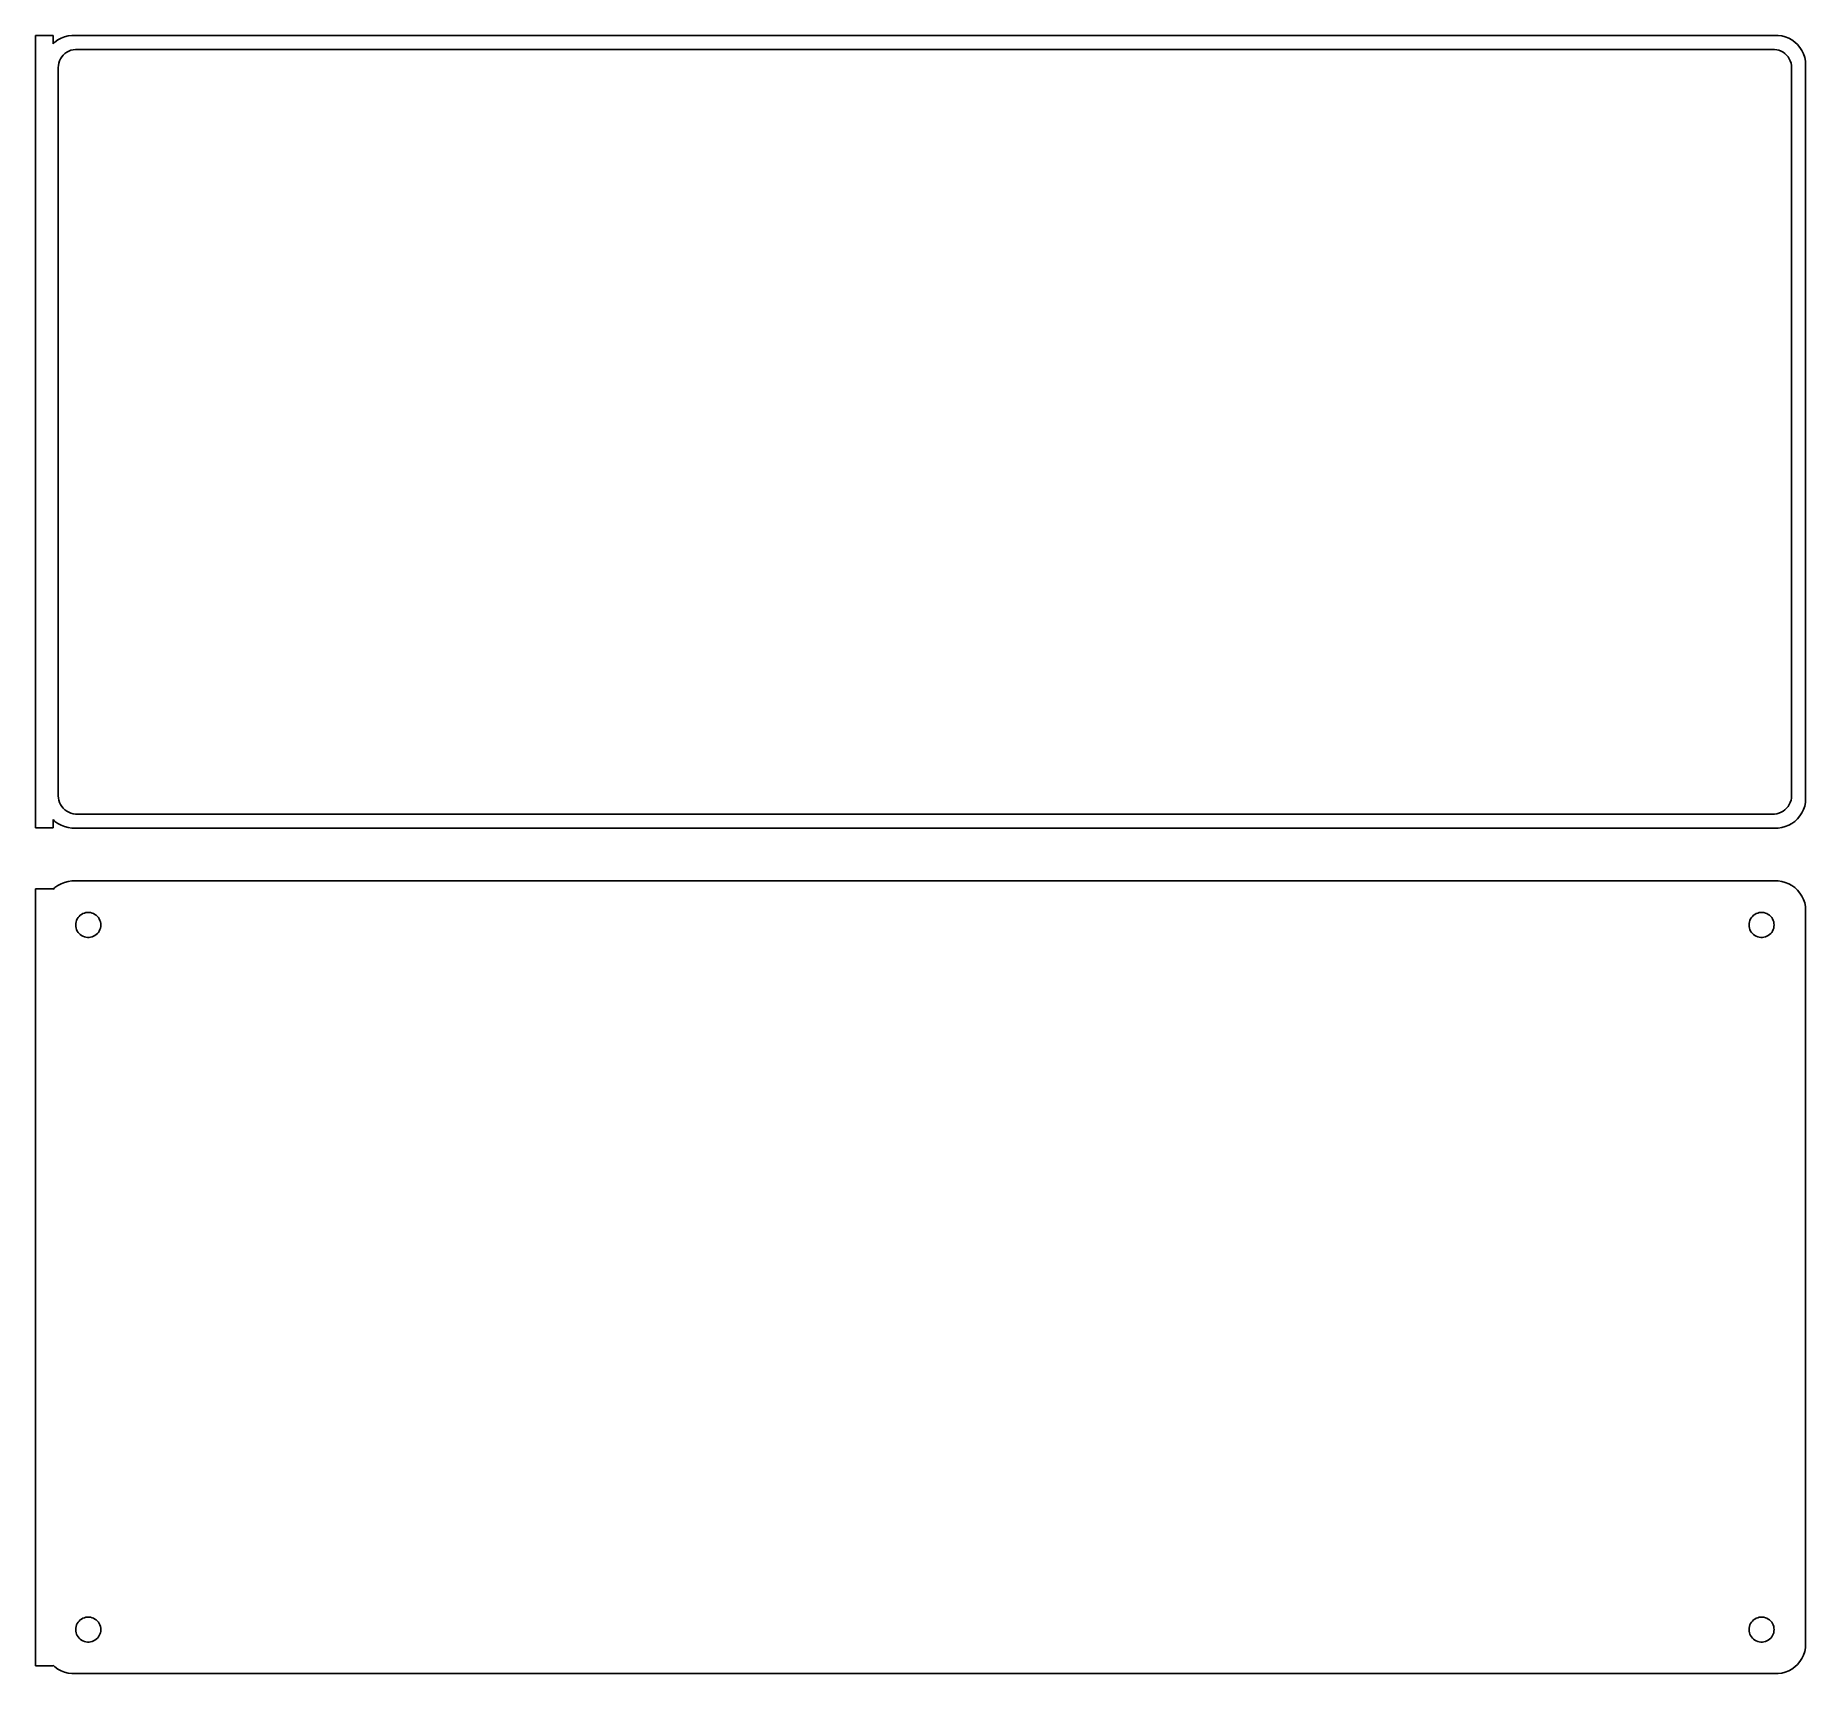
# Model space of a CAD drawing. Header units: metres. Extents: x -152 to 150, y 221 to 499.
import ezdxf

# ---------------------------------------------------------------- set-up
doc = ezdxf.new("R2010")
doc.units = ezdxf.units.M

msp = doc.modelspace()

# ---------------------------------------------------------------- linework, layer by layer
for p, q in [((-148.5, 499.479), (-151.5, 499.479)), ((-151.5, 499.479), (-151.5, 364.521)), ((-148.5, 498.059), (-148.5, 499.479)), ((-148.187, 498.353), (-148.5, 498.059)), ((-147.679, 498.722), (-148.187, 498.353)), ((-147.129, 499.024), (-147.679, 498.722)), ((-146.545, 499.255), (-147.129, 499.024)), ((-145.937, 499.411), (-146.545, 499.255)), ((-145.314, 499.49), (-145.937, 499.411)), ((145.314, 499.49), (-145.314, 499.49)), ((145.937, 499.411), (145.314, 499.49)), ((146.545, 499.255), (145.937, 499.411)), ((147.129, 499.024), (146.545, 499.255)), ((147.679, 498.722), (147.129, 499.024)), ((148.187, 498.353), (147.679, 498.722)), ((148.645, 497.923), (148.187, 498.353)), ((149.045, 497.439), (148.645, 497.923)), ((-147.588, 494.39), (-147.515, 494.774)), ((-147.515, 494.774), (-147.394, 495.146)), ((-147.394, 495.146), (-147.228, 495.5)), ((-147.228, 495.5), (-147.018, 495.83)), ((-147.018, 495.83), (-146.769, 496.131)), ((-146.769, 496.131), (-146.484, 496.399)), ((-146.484, 496.399), (-146.168, 496.628)), ((-146.168, 496.628), (-145.825, 496.817)), ((-145.825, 496.817), (-145.462, 496.961)), ((-145.462, 496.961), (-145.083, 497.058)), ((-145.083, 497.058), (-144.695, 497.107)), ((-144.695, 497.107), (144.695, 497.107)), ((144.695, 497.107), (145.083, 497.058)), ((145.083, 497.058), (145.462, 496.961)), ((145.462, 496.961), (145.825, 496.817)), ((145.825, 496.817), (146.168, 496.628)), ((146.168, 496.628), (146.484, 496.399)), ((146.484, 496.399), (146.769, 496.131)), ((146.769, 496.131), (147.018, 495.83)), ((147.018, 495.83), (147.228, 495.5)), ((147.228, 495.5), (147.394, 495.146)), ((147.394, 495.146), (147.515, 494.774)), ((147.515, 494.774), (147.588, 494.39)), ((149.382, 496.909), (149.045, 497.439)), ((149.649, 496.341), (149.382, 496.909)), ((149.843, 495.743), (149.649, 496.341)), ((149.961, 495.127), (149.843, 495.743)), ((150, 494.5), (149.961, 495.127)), ((150, 369.5), (150, 494.5)), ((-147.613, 494), (-147.588, 494.39)), ((-147.613, 370), (-147.613, 494)), ((147.588, 494.39), (147.613, 494)), ((147.613, 494), (147.613, 370)), ((-147.588, 369.61), (-147.613, 370)), ((-147.515, 369.226), (-147.588, 369.61)), ((-147.394, 368.854), (-147.515, 369.226)), ((-147.228, 368.5), (-147.394, 368.854)), ((-147.018, 368.17), (-147.228, 368.5)), ((-146.769, 367.869), (-147.018, 368.17)), ((-146.484, 367.601), (-146.769, 367.869)), ((146.769, 367.869), (146.484, 367.601)), ((147.018, 368.17), (146.769, 367.869)), ((147.228, 368.5), (147.018, 368.17)), ((147.394, 368.854), (147.228, 368.5)), ((147.515, 369.226), (147.394, 368.854)), ((147.588, 369.61), (147.515, 369.226)), ((147.613, 370), (147.588, 369.61)), ((149.649, 367.659), (149.843, 368.257)), ((149.843, 368.257), (149.961, 368.873)), ((149.961, 368.873), (150, 369.5)), ((-148.5, 364.521), (-148.5, 365.941)), ((-148.5, 365.941), (-148.187, 365.647)), ((-148.187, 365.647), (-147.679, 365.278)), ((-147.679, 365.278), (-147.129, 364.976)), ((-147.129, 364.976), (-146.545, 364.745)), ((-146.168, 367.372), (-146.484, 367.601)), ((-145.825, 367.183), (-146.168, 367.372)), ((-145.462, 367.039), (-145.825, 367.183)), ((-145.083, 366.942), (-145.462, 367.039)), ((-144.695, 366.893), (-145.083, 366.942)), ((144.695, 366.893), (-144.695, 366.893)), ((145.083, 366.942), (144.695, 366.893)), ((145.462, 367.039), (145.083, 366.942)), ((145.825, 367.183), (145.462, 367.039)), ((146.168, 367.372), (145.825, 367.183)), ((146.484, 367.601), (146.168, 367.372)), ((146.545, 364.745), (147.129, 364.976)), ((147.129, 364.976), (147.679, 365.278)), ((147.679, 365.278), (148.187, 365.647)), ((148.187, 365.647), (148.645, 366.077)), ((148.645, 366.077), (149.045, 366.561)), ((149.045, 366.561), (149.382, 367.091)), ((149.382, 367.091), (149.649, 367.659)), ((-151.5, 364.521), (-148.5, 364.521)), ((-146.545, 364.745), (-145.937, 364.589)), ((-145.937, 364.589), (-145.314, 364.51)), ((-145.314, 364.51), (145.314, 364.51)), ((145.314, 364.51), (145.937, 364.589)), ((145.937, 364.589), (146.545, 364.745)), ((-148.5, 354.153), (-151.5, 354.153)), ((-151.5, 354.153), (-151.5, 221.847)), ((-148.187, 354.353), (-148.5, 354.059)), ((-148.5, 354.059), (-148.5, 354.153)), ((-147.679, 354.722), (-148.187, 354.353)), ((-147.129, 355.024), (-147.679, 354.722)), ((-146.545, 355.255), (-147.129, 355.024)), ((-145.937, 355.411), (-146.545, 355.255)), ((-145.314, 355.49), (-145.937, 355.411)), ((145.314, 355.49), (-145.314, 355.49)), ((145.937, 355.411), (145.314, 355.49)), ((146.545, 355.255), (145.937, 355.411)), ((147.129, 355.024), (146.545, 355.255)), ((147.679, 354.722), (147.129, 355.024)), ((148.187, 354.353), (147.679, 354.722)), ((148.645, 353.923), (148.187, 354.353)), ((149.045, 353.439), (148.645, 353.923)), ((149.382, 352.909), (149.045, 353.439)), ((149.649, 352.341), (149.382, 352.909)), ((-143.861, 349.645), (-143.644, 349.803)), ((-143.644, 349.803), (-143.409, 349.932)), ((-143.409, 349.932), (-143.16, 350.031)), ((-143.16, 350.031), (-142.9, 350.097)), ((-142.9, 350.097), (-142.634, 350.131)), ((-142.634, 350.131), (-142.366, 350.131)), ((-142.366, 350.131), (-142.1, 350.097)), ((-142.1, 350.097), (-141.84, 350.031)), ((-141.84, 350.031), (-141.591, 349.932)), ((-141.591, 349.932), (-141.356, 349.803)), ((-141.356, 349.803), (-141.139, 349.645)), ((141.139, 349.645), (141.356, 349.803)), ((141.356, 349.803), (141.591, 349.932)), ((141.591, 349.932), (141.84, 350.031)), ((141.84, 350.031), (142.1, 350.097)), ((142.1, 350.097), (142.366, 350.131)), ((142.366, 350.131), (142.634, 350.131)), ((142.634, 350.131), (142.9, 350.097)), ((142.9, 350.097), (143.16, 350.031)), ((143.16, 350.031), (143.409, 349.932)), ((143.409, 349.932), (143.644, 349.803)), ((143.644, 349.803), (143.861, 349.645)), ((149.843, 351.743), (149.649, 352.341)), ((149.961, 351.127), (149.843, 351.743)), ((150, 350.5), (149.961, 351.127)), ((150, 225.5), (150, 350.5)), ((-144.635, 348), (-144.618, 348.268)), ((-144.618, 347.732), (-144.635, 348)), ((-144.618, 348.268), (-144.568, 348.531)), ((-144.568, 347.469), (-144.618, 347.732)), ((-144.568, 348.531), (-144.485, 348.786)), ((-144.485, 347.214), (-144.568, 347.469)), ((-144.485, 348.786), (-144.371, 349.029)), ((-144.371, 346.971), (-144.485, 347.214)), ((-144.371, 349.029), (-144.227, 349.255)), ((-144.227, 346.745), (-144.371, 346.971)), ((-144.227, 349.255), (-144.057, 349.462)), ((-144.057, 346.538), (-144.227, 346.745)), ((-144.057, 349.462), (-143.861, 349.645)), ((-141.139, 349.645), (-140.943, 349.462)), ((-140.943, 349.462), (-140.773, 349.255)), ((-140.773, 346.745), (-140.943, 346.538)), ((-140.773, 349.255), (-140.629, 349.029)), ((-140.629, 346.971), (-140.773, 346.745)), ((-140.629, 349.029), (-140.515, 348.786)), ((-140.515, 347.214), (-140.629, 346.971)), ((-140.515, 348.786), (-140.432, 348.531)), ((-140.432, 347.469), (-140.515, 347.214)), ((-140.432, 348.531), (-140.382, 348.268)), ((-140.382, 347.732), (-140.432, 347.469)), ((-140.382, 348.268), (-140.365, 348)), ((-140.365, 348), (-140.382, 347.732)), ((140.365, 348), (140.382, 348.268)), ((140.382, 347.732), (140.365, 348)), ((140.382, 348.268), (140.432, 348.531)), ((140.432, 347.469), (140.382, 347.732)), ((140.432, 348.531), (140.515, 348.786)), ((140.515, 347.214), (140.432, 347.469)), ((140.515, 348.786), (140.629, 349.029)), ((140.629, 346.971), (140.515, 347.214)), ((140.629, 349.029), (140.773, 349.255)), ((140.773, 346.745), (140.629, 346.971)), ((140.773, 349.255), (140.943, 349.462)), ((140.943, 346.538), (140.773, 346.745)), ((140.943, 349.462), (141.139, 349.645)), ((143.861, 349.645), (144.057, 349.462)), ((144.057, 349.462), (144.227, 349.255)), ((144.227, 346.745), (144.057, 346.538)), ((144.227, 349.255), (144.371, 349.029)), ((144.371, 346.971), (144.227, 346.745)), ((144.371, 349.029), (144.485, 348.786)), ((144.485, 347.214), (144.371, 346.971)), ((144.485, 348.786), (144.568, 348.531)), ((144.568, 347.469), (144.485, 347.214)), ((144.568, 348.531), (144.618, 348.268)), ((144.618, 347.732), (144.568, 347.469)), ((144.618, 348.268), (144.635, 348)), ((144.635, 348), (144.618, 347.732)), ((-143.861, 346.355), (-144.057, 346.538)), ((-143.644, 346.197), (-143.861, 346.355)), ((-143.409, 346.068), (-143.644, 346.197)), ((-143.16, 345.969), (-143.409, 346.068)), ((-142.9, 345.903), (-143.16, 345.969)), ((-142.634, 345.869), (-142.9, 345.903)), ((-142.366, 345.869), (-142.634, 345.869)), ((-142.1, 345.903), (-142.366, 345.869)), ((-141.84, 345.969), (-142.1, 345.903)), ((-141.591, 346.068), (-141.84, 345.969)), ((-141.356, 346.197), (-141.591, 346.068)), ((-141.139, 346.355), (-141.356, 346.197)), ((-140.943, 346.538), (-141.139, 346.355)), ((141.139, 346.355), (140.943, 346.538)), ((141.356, 346.197), (141.139, 346.355)), ((141.591, 346.068), (141.356, 346.197)), ((141.84, 345.969), (141.591, 346.068)), ((142.1, 345.903), (141.84, 345.969)), ((142.366, 345.869), (142.1, 345.903)), ((142.634, 345.869), (142.366, 345.869)), ((142.9, 345.903), (142.634, 345.869)), ((143.16, 345.969), (142.9, 345.903)), ((143.409, 346.068), (143.16, 345.969)), ((143.644, 346.197), (143.409, 346.068)), ((143.861, 346.355), (143.644, 346.197)), ((144.057, 346.538), (143.861, 346.355)), ((-144.371, 229.029), (-144.227, 229.255)), ((-144.227, 229.255), (-144.057, 229.462)), ((-144.057, 229.462), (-143.861, 229.645)), ((-143.861, 229.645), (-143.644, 229.803)), ((-143.644, 229.803), (-143.409, 229.932)), ((-143.409, 229.932), (-143.16, 230.031)), ((-143.16, 230.031), (-142.9, 230.097)), ((-142.9, 230.097), (-142.634, 230.131)), ((-142.634, 230.131), (-142.366, 230.131)), ((-142.366, 230.131), (-142.1, 230.097)), ((-142.1, 230.097), (-141.84, 230.031)), ((-141.84, 230.031), (-141.591, 229.932)), ((-141.591, 229.932), (-141.356, 229.803)), ((-141.356, 229.803), (-141.139, 229.645)), ((-141.139, 229.645), (-140.943, 229.462)), ((-140.943, 229.462), (-140.773, 229.255)), ((-140.773, 229.255), (-140.629, 229.029)), ((140.629, 229.029), (140.773, 229.255)), ((140.773, 229.255), (140.943, 229.462)), ((140.943, 229.462), (141.139, 229.645)), ((141.139, 229.645), (141.356, 229.803)), ((141.356, 229.803), (141.591, 229.932)), ((141.591, 229.932), (141.84, 230.031)), ((141.84, 230.031), (142.1, 230.097)), ((142.1, 230.097), (142.366, 230.131)), ((142.366, 230.131), (142.634, 230.131)), ((142.634, 230.131), (142.9, 230.097)), ((142.9, 230.097), (143.16, 230.031)), ((143.16, 230.031), (143.409, 229.932)), ((143.409, 229.932), (143.644, 229.803)), ((143.644, 229.803), (143.861, 229.645)), ((143.861, 229.645), (144.057, 229.462)), ((144.057, 229.462), (144.227, 229.255)), ((144.227, 229.255), (144.371, 229.029)), ((-144.635, 228), (-144.618, 228.268)), ((-144.618, 227.732), (-144.635, 228)), ((-144.618, 228.268), (-144.568, 228.531)), ((-144.568, 227.469), (-144.618, 227.732)), ((-144.568, 228.531), (-144.485, 228.786)), ((-144.485, 227.214), (-144.568, 227.469)), ((-144.485, 228.786), (-144.371, 229.029)), ((-144.371, 226.971), (-144.485, 227.214)), ((-144.227, 226.745), (-144.371, 226.971)), ((-144.057, 226.538), (-144.227, 226.745)), ((-143.861, 226.355), (-144.057, 226.538)), ((-143.644, 226.197), (-143.861, 226.355)), ((-143.409, 226.068), (-143.644, 226.197)), ((-141.356, 226.197), (-141.591, 226.068)), ((-141.139, 226.355), (-141.356, 226.197)), ((-140.943, 226.538), (-141.139, 226.355)), ((-140.773, 226.745), (-140.943, 226.538)), ((-140.629, 226.971), (-140.773, 226.745)), ((-140.629, 229.029), (-140.515, 228.786)), ((-140.515, 227.214), (-140.629, 226.971)), ((-140.515, 228.786), (-140.432, 228.531)), ((-140.432, 227.469), (-140.515, 227.214)), ((-140.432, 228.531), (-140.382, 228.268)), ((-140.382, 227.732), (-140.432, 227.469)), ((-140.382, 228.268), (-140.365, 228)), ((-140.365, 228), (-140.382, 227.732)), ((140.365, 228), (140.382, 228.268)), ((140.382, 227.732), (140.365, 228)), ((140.382, 228.268), (140.432, 228.531)), ((140.432, 227.469), (140.382, 227.732)), ((140.432, 228.531), (140.515, 228.786)), ((140.515, 227.214), (140.432, 227.469)), ((140.515, 228.786), (140.629, 229.029)), ((140.629, 226.971), (140.515, 227.214)), ((140.773, 226.745), (140.629, 226.971)), ((140.943, 226.538), (140.773, 226.745)), ((141.139, 226.355), (140.943, 226.538)), ((141.356, 226.197), (141.139, 226.355)), ((141.591, 226.068), (141.356, 226.197)), ((143.644, 226.197), (143.409, 226.068)), ((143.861, 226.355), (143.644, 226.197)), ((144.057, 226.538), (143.861, 226.355)), ((144.227, 226.745), (144.057, 226.538)), ((144.371, 226.971), (144.227, 226.745)), ((144.371, 229.029), (144.485, 228.786)), ((144.485, 227.214), (144.371, 226.971)), ((144.485, 228.786), (144.568, 228.531)), ((144.568, 227.469), (144.485, 227.214)), ((144.568, 228.531), (144.618, 228.268)), ((144.618, 227.732), (144.568, 227.469)), ((144.618, 228.268), (144.635, 228)), ((144.635, 228), (144.618, 227.732)), ((-143.16, 225.969), (-143.409, 226.068)), ((-142.9, 225.903), (-143.16, 225.969)), ((-142.634, 225.869), (-142.9, 225.903)), ((-142.366, 225.869), (-142.634, 225.869)), ((-142.1, 225.903), (-142.366, 225.869)), ((-141.84, 225.969), (-142.1, 225.903)), ((-141.591, 226.068), (-141.84, 225.969)), ((141.84, 225.969), (141.591, 226.068)), ((142.1, 225.903), (141.84, 225.969)), ((142.366, 225.869), (142.1, 225.903)), ((142.634, 225.869), (142.366, 225.869)), ((142.9, 225.903), (142.634, 225.869)), ((143.16, 225.969), (142.9, 225.903)), ((143.409, 226.068), (143.16, 225.969)), ((149.382, 223.091), (149.649, 223.659)), ((149.649, 223.659), (149.843, 224.257)), ((149.843, 224.257), (149.961, 224.873)), ((149.961, 224.873), (150, 225.5)), ((-151.5, 221.847), (-148.5, 221.847)), ((-148.5, 221.847), (-148.5, 221.941)), ((-148.5, 221.941), (-148.187, 221.647)), ((-148.187, 221.647), (-147.679, 221.278)), ((-147.679, 221.278), (-147.129, 220.976)), ((-147.129, 220.976), (-146.545, 220.745)), ((-146.545, 220.745), (-145.937, 220.589)), ((-145.937, 220.589), (-145.314, 220.51)), ((-145.314, 220.51), (145.314, 220.51)), ((145.314, 220.51), (145.937, 220.589)), ((145.937, 220.589), (146.545, 220.745)), ((146.545, 220.745), (147.129, 220.976)), ((147.129, 220.976), (147.679, 221.278)), ((147.679, 221.278), (148.187, 221.647)), ((148.187, 221.647), (148.645, 222.077)), ((148.645, 222.077), (149.045, 222.561)), ((149.045, 222.561), (149.382, 223.091))]:
    msp.add_line(p, q)

doc.saveas('drawing.dxf')
